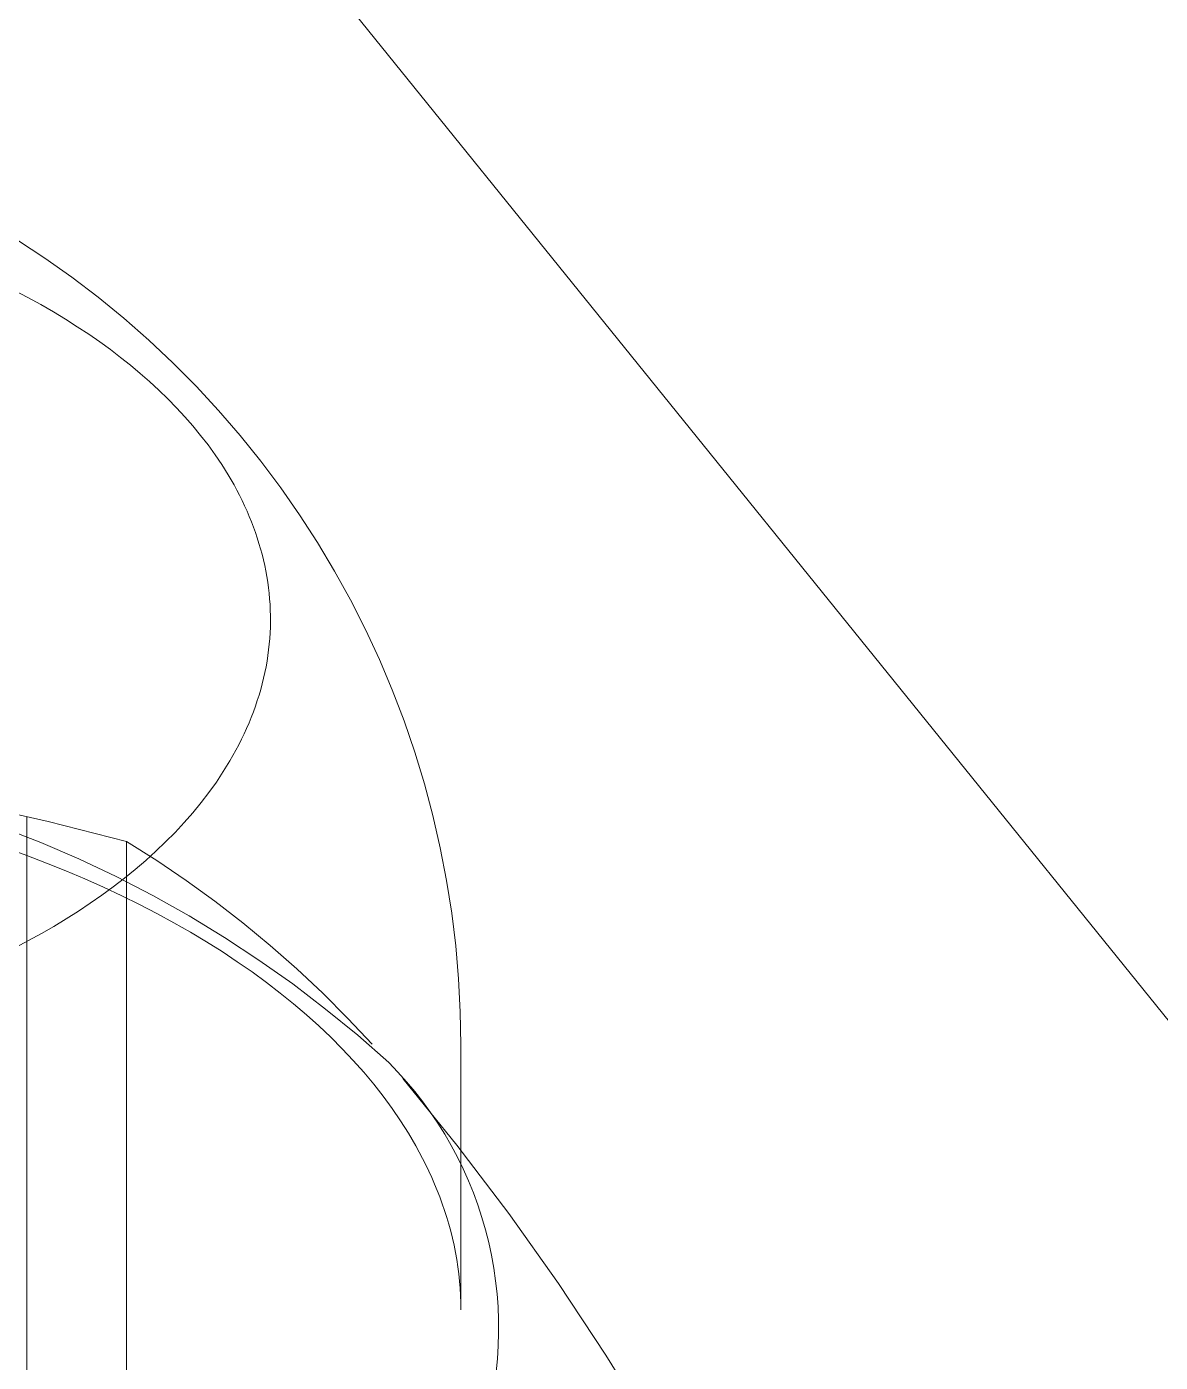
# Model space of a CAD drawing. Header units: inches. Extents: x -6 to 195, y -3 to 126.
# Drawn here: x 115.3329 to 115.6259, y 56.163 to 56.5082 of the extents above; entities that cross this region are included whole.
import ezdxf

# ---------------------------------------------------------------- set-up
doc = ezdxf.new("R2010")
doc.units = ezdxf.units.IN
doc.linetypes.add('HIDDEN', pattern=[1.905, 1.27, -0.635])
doc.layers.add('ZANO_R_przerywana', color=250, linetype='HIDDEN', lineweight=0)

msp = doc.modelspace()

# ---------------------------------------------------------------- linework, layer by layer
at = {"layer": 'ZANO_R_przerywana'}
for p, q in [((115.16398, 56.82573), (122.31854, 47.96743)), ((115.33052, 56.45303), (115.33766, 56.44834)), ((115.33766, 56.44834), (115.34464, 56.4434)), ((115.34464, 56.4434), (115.35144, 56.43823)), ((115.33322, 56.43819), (115.32977, 56.44)), ((115.33657, 56.43635), (115.33322, 56.43819)), ((115.33982, 56.43447), (115.33657, 56.43635)), ((115.35144, 56.43823), (115.35806, 56.43282)), ((115.34297, 56.43257), (115.33982, 56.43447)), ((115.34602, 56.43064), (115.34297, 56.43257)), ((115.34896, 56.42869), (115.34602, 56.43064)), ((115.35806, 56.43282), (115.36449, 56.42718)), ((115.35181, 56.42671), (115.34896, 56.42869)), ((115.35455, 56.42472), (115.35181, 56.42671)), ((115.36449, 56.42718), (115.37071, 56.42133)), ((115.35719, 56.42271), (115.35455, 56.42472)), ((115.35976, 56.42067), (115.35719, 56.42271)), ((115.36226, 56.41857), (115.35976, 56.42067)), ((115.37071, 56.42133), (115.37673, 56.41526)), ((115.36471, 56.41643), (115.36226, 56.41857)), ((115.36709, 56.41423), (115.36471, 56.41643)), ((115.3694, 56.41199), (115.36709, 56.41423)), ((115.37673, 56.41526), (115.38254, 56.40899)), ((115.37164, 56.4097), (115.3694, 56.41199)), ((115.37381, 56.40736), (115.37164, 56.4097)), ((115.38254, 56.40899), (115.38812, 56.40252)), ((115.37589, 56.40497), (115.37381, 56.40736)), ((115.37789, 56.40254), (115.37589, 56.40497)), ((115.37981, 56.40006), (115.37789, 56.40254)), ((115.38812, 56.40252), (115.39348, 56.39586)), ((115.38163, 56.39754), (115.37981, 56.40006)), ((115.38336, 56.39498), (115.38163, 56.39754)), ((115.38499, 56.39238), (115.38336, 56.39498)), ((115.39348, 56.39586), (115.3986, 56.38902)), ((115.38576, 56.39106), (115.38499, 56.39238)), ((115.38652, 56.38974), (115.38576, 56.39106)), ((115.38724, 56.38841), (115.38652, 56.38974)), ((115.38794, 56.38706), (115.38724, 56.38841)), ((115.3986, 56.38902), (115.40348, 56.38201)), ((115.38861, 56.38571), (115.38794, 56.38706)), ((115.38926, 56.38436), (115.38861, 56.38571)), ((115.38987, 56.38299), (115.38926, 56.38436)), ((115.39046, 56.38161), (115.38987, 56.38299)), ((115.39102, 56.38023), (115.39046, 56.38161)), ((115.40348, 56.38201), (115.40811, 56.37482)), ((115.39156, 56.37884), (115.39102, 56.38023)), ((115.39206, 56.37745), (115.39156, 56.37884)), ((115.39253, 56.37604), (115.39206, 56.37745)), ((115.39297, 56.37464), (115.39253, 56.37604)), ((115.39339, 56.37322), (115.39297, 56.37464)), ((115.40811, 56.37482), (115.4125, 56.36749)), ((115.39377, 56.3718), (115.39339, 56.37322)), ((115.39413, 56.37037), (115.39377, 56.3718)), ((115.39445, 56.36894), (115.39413, 56.37037)), ((115.39474, 56.36751), (115.39445, 56.36894)), ((115.395, 56.36607), (115.39474, 56.36751)), ((115.4125, 56.36749), (115.41662, 56.36)), ((115.39523, 56.36462), (115.395, 56.36607)), ((115.39542, 56.36317), (115.39523, 56.36462)), ((115.39559, 56.36172), (115.39542, 56.36317)), ((115.39572, 56.36027), (115.39559, 56.36172)), ((115.39582, 56.35881), (115.39572, 56.36027)), ((115.39589, 56.35735), (115.39582, 56.35881)), ((115.39593, 56.35589), (115.39589, 56.35735)), ((115.41662, 56.36), (115.42048, 56.35238)), ((115.3959, 56.35296), (115.39593, 56.35443)), ((115.39593, 56.35443), (115.39593, 56.35589)), ((115.39574, 56.35003), (115.39584, 56.3515)), ((115.39584, 56.3515), (115.3959, 56.35296)), ((115.42048, 56.35238), (115.42408, 56.34462)), ((115.39526, 56.34564), (115.39546, 56.3471)), ((115.39546, 56.3471), (115.39562, 56.34857)), ((115.39562, 56.34857), (115.39574, 56.35003)), ((115.39478, 56.34271), (115.39504, 56.34417)), ((115.39504, 56.34417), (115.39526, 56.34564)), ((115.42408, 56.34462), (115.4274, 56.33675)), ((115.3938, 56.33833), (115.39416, 56.33979)), ((115.39416, 56.33979), (115.39448, 56.34125)), ((115.39448, 56.34125), (115.39478, 56.34271)), ((115.39299, 56.33543), (115.39341, 56.33688)), ((115.39341, 56.33688), (115.3938, 56.33833)), ((115.4274, 56.33675), (115.43045, 56.32877)), ((115.39205, 56.33254), (115.39253, 56.33398)), ((115.39253, 56.33398), (115.39299, 56.33543)), ((115.39039, 56.32824), (115.39098, 56.32966)), ((115.39098, 56.32966), (115.39153, 56.3311)), ((115.39153, 56.3311), (115.39205, 56.33254)), ((115.38913, 56.32539), (115.38978, 56.32681)), ((115.38978, 56.32681), (115.39039, 56.32824)), ((115.43045, 56.32877), (115.43322, 56.32068)), ((115.38701, 56.32118), (115.38775, 56.32257)), ((115.38775, 56.32257), (115.38845, 56.32398)), ((115.38845, 56.32398), (115.38913, 56.32539)), ((115.38544, 56.3184), (115.38624, 56.31978)), ((115.38624, 56.31978), (115.38701, 56.32118)), ((115.43322, 56.32068), (115.43571, 56.31251)), ((115.38286, 56.31429), (115.38375, 56.31565)), ((115.38375, 56.31565), (115.38461, 56.31702)), ((115.38461, 56.31702), (115.38544, 56.3184)), ((115.38003, 56.31026), (115.38195, 56.31294)), ((115.38195, 56.31294), (115.38286, 56.31429)), ((115.43571, 56.31251), (115.43791, 56.30425)), ((115.378, 56.30762), (115.38003, 56.31026)), ((115.33852, 56.30274), (115.31811, 56.30729)), ((115.37586, 56.30502), (115.378, 56.30762)), ((115.33294, 56.30395), (115.33294, 55.97806)), ((115.35877, 56.29756), (115.33852, 56.30274)), ((115.37128, 56.29994), (115.37362, 56.30246)), ((115.37362, 56.30246), (115.37586, 56.30502)), ((115.43791, 56.30425), (115.43982, 56.29592)), ((115.32659, 56.30123), (115.33656, 56.29733)), ((115.36884, 56.29747), (115.37128, 56.29994)), ((115.33297, 56.29394), (115.32777, 56.29581)), ((115.33656, 56.29733), (115.34638, 56.29309)), ((115.36653, 56.29267), (115.35877, 56.29756)), ((115.35877, 56.12594), (115.35877, 56.29756)), ((115.36369, 56.29268), (115.36631, 56.29505)), ((115.36631, 56.29505), (115.36884, 56.29747)), ((115.43982, 56.29592), (115.44144, 56.28753)), ((115.33808, 56.29199), (115.33297, 56.29394)), ((115.34309, 56.28997), (115.33808, 56.29199)), ((115.34638, 56.29309), (115.35605, 56.28852)), ((115.36098, 56.29036), (115.36369, 56.29268)), ((115.37412, 56.28753), (115.36653, 56.29267)), ((115.348, 56.2879), (115.34309, 56.28997)), ((115.35532, 56.28588), (115.35819, 56.28809)), ((115.35605, 56.28852), (115.36555, 56.2836)), ((115.35819, 56.28809), (115.36098, 56.29036)), ((115.35281, 56.28575), (115.348, 56.2879)), ((115.35238, 56.28371), (115.35532, 56.28588)), ((115.35751, 56.28355), (115.35281, 56.28575)), ((115.38155, 56.28215), (115.37412, 56.28753)), ((115.44144, 56.28753), (115.44277, 56.27908)), ((115.3463, 56.27956), (115.34937, 56.28161)), ((115.34937, 56.28161), (115.35238, 56.28371)), ((115.3621, 56.28129), (115.35751, 56.28355)), ((115.36659, 56.27896), (115.3621, 56.28129)), ((115.36555, 56.2836), (115.37488, 56.27836)), ((115.3888, 56.27653), (115.38155, 56.28215)), ((115.33996, 56.27563), (115.34316, 56.27757)), ((115.34316, 56.27757), (115.3463, 56.27956)), ((115.37097, 56.27658), (115.36659, 56.27896)), ((115.37488, 56.27836), (115.38402, 56.2728)), ((115.44277, 56.27908), (115.44381, 56.2706)), ((115.33672, 56.27375), (115.33996, 56.27563)), ((115.37523, 56.27414), (115.37097, 56.27658)), ((115.37939, 56.27165), (115.37523, 56.27414)), ((115.39587, 56.27069), (115.3888, 56.27653)), ((115.33008, 56.27018), (115.33342, 56.27194)), ((115.33342, 56.27194), (115.33672, 56.27375)), ((115.38343, 56.26911), (115.37939, 56.27165)), ((115.38402, 56.2728), (115.39296, 56.26693)), ((115.40276, 56.26462), (115.39587, 56.27069)), ((115.38736, 56.26651), (115.38343, 56.26911)), ((115.44381, 56.2706), (115.44455, 56.26209)), ((115.39117, 56.26386), (115.38736, 56.26651)), ((115.39487, 56.26116), (115.39117, 56.26386)), ((115.39296, 56.26693), (115.40169, 56.26074)), ((115.40944, 56.25834), (115.40276, 56.26462)), ((115.39845, 56.25841), (115.39487, 56.26116)), ((115.40169, 56.26074), (115.41019, 56.25426)), ((115.44455, 56.26209), (115.445, 56.25355)), ((115.4019, 56.25562), (115.39845, 56.25841)), ((115.41592, 56.25186), (115.40944, 56.25834)), ((115.40524, 56.25278), (115.4019, 56.25562)), ((115.41019, 56.25426), (115.41847, 56.24748)), ((115.445, 56.25355), (115.44514, 56.24501)), ((115.40845, 56.24989), (115.40524, 56.25278)), ((115.42219, 56.24516), (115.41592, 56.25186)), ((115.41153, 56.24697), (115.40845, 56.24989)), ((115.4145, 56.244), (115.41153, 56.24697)), ((115.41847, 56.24748), (115.42651, 56.24042)), ((115.41733, 56.24099), (115.4145, 56.244)), ((115.44514, 56.24501), (115.44514, 56.17654)), ((115.42004, 56.23795), (115.41733, 56.24099)), ((115.42651, 56.24042), (115.42884, 56.23799)), ((115.42261, 56.23487), (115.42004, 56.23795)), ((115.42884, 56.23799), (115.4311, 56.23549)), ((115.44412, 56.21909), (115.43013, 56.23631)), ((115.42505, 56.23175), (115.42261, 56.23487)), ((115.4311, 56.23549), (115.43326, 56.23291)), ((115.43326, 56.23291), (115.43533, 56.23025)), ((115.42737, 56.2286), (115.42505, 56.23175)), ((115.43533, 56.23025), (115.43731, 56.22753)), ((115.42954, 56.22541), (115.42737, 56.2286)), ((115.43731, 56.22753), (115.43919, 56.22474)), ((115.43158, 56.22219), (115.42954, 56.22541)), ((115.43919, 56.22474), (115.44098, 56.22189)), ((115.43255, 56.22057), (115.43158, 56.22219)), ((115.43349, 56.21895), (115.43255, 56.22057)), ((115.43439, 56.21731), (115.43349, 56.21895)), ((115.44098, 56.22189), (115.44266, 56.21897)), ((115.44266, 56.21897), (115.44425, 56.216)), ((115.45754, 56.20143), (115.44412, 56.21909)), ((115.43525, 56.21567), (115.43439, 56.21731)), ((115.43608, 56.21402), (115.43525, 56.21567)), ((115.44425, 56.216), (115.44573, 56.21298)), ((115.43688, 56.21237), (115.43608, 56.21402)), ((115.43764, 56.21071), (115.43688, 56.21237)), ((115.44573, 56.21298), (115.4471, 56.2099)), ((115.43836, 56.20904), (115.43764, 56.21071)), ((115.4397, 56.20569), (115.43836, 56.20904)), ((115.4471, 56.2099), (115.44837, 56.20678)), ((115.44035, 56.20395), (115.4397, 56.20569)), ((115.44837, 56.20678), (115.44953, 56.20362)), ((115.44095, 56.20219), (115.44035, 56.20395)), ((115.44152, 56.20042), (115.44095, 56.20219)), ((115.44953, 56.20362), (115.45057, 56.20042)), ((115.44205, 56.19863), (115.44152, 56.20042)), ((115.44253, 56.19683), (115.44205, 56.19863)), ((115.45057, 56.20042), (115.45151, 56.19719)), ((115.47038, 56.18334), (115.45754, 56.20143)), ((115.44298, 56.19502), (115.44253, 56.19683)), ((115.44339, 56.19319), (115.44298, 56.19502)), ((115.45151, 56.19719), (115.45233, 56.19392)), ((115.44375, 56.19136), (115.44339, 56.19319)), ((115.44407, 56.18952), (115.44375, 56.19136)), ((115.45233, 56.19392), (115.45304, 56.19063)), ((115.44435, 56.18767), (115.44407, 56.18952)), ((115.45304, 56.19063), (115.45364, 56.18732)), ((115.44459, 56.18582), (115.44435, 56.18767)), ((115.44478, 56.18396), (115.44459, 56.18582)), ((115.45364, 56.18732), (115.45412, 56.18399)), ((115.44494, 56.18211), (115.44478, 56.18396)), ((115.44505, 56.18025), (115.44494, 56.18211)), ((115.45412, 56.18399), (115.45449, 56.18064)), ((115.48262, 56.16484), (115.47038, 56.18334)), ((115.44512, 56.17839), (115.44505, 56.18025)), ((115.44514, 56.17654), (115.44512, 56.17839)), ((115.45449, 56.18064), (115.45474, 56.17728)), ((115.45474, 56.17728), (115.45487, 56.17392)), ((115.45488, 56.17055), (115.45478, 56.16719)), ((115.45487, 56.17392), (115.45488, 56.17055)), ((115.45478, 56.16719), (115.45457, 56.16383)), ((115.45457, 56.16383), (115.45423, 56.16048)), ((115.49425, 56.14595), (115.48262, 56.16484))]:
    msp.add_line(p, q, dxfattribs=at)

doc.saveas('drawing.dxf')
